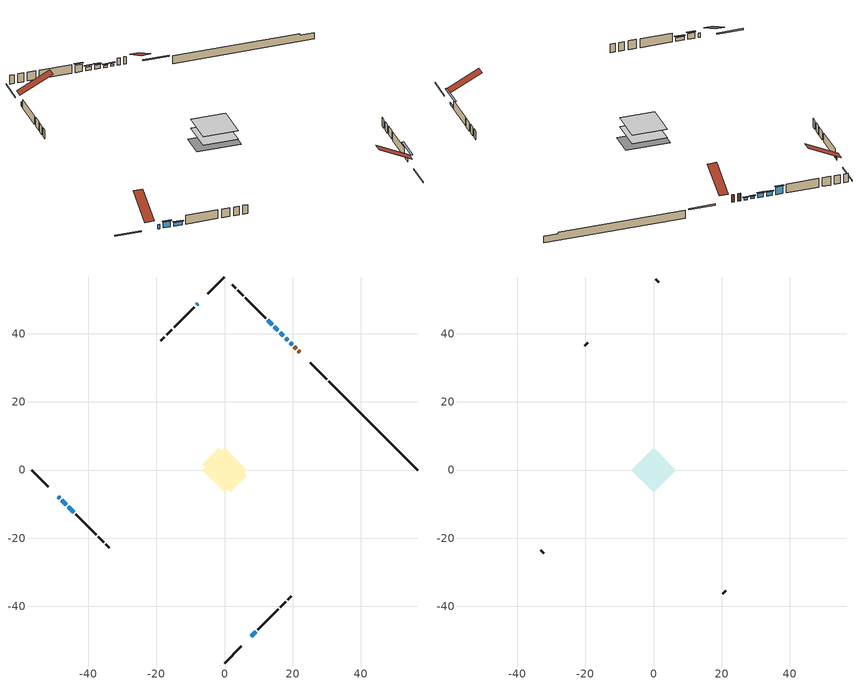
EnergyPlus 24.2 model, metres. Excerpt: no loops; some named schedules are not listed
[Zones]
conditioned space
 floor adiabatic (AdiabaticFloorConstruction): -6.45,0 0,6.45 6.45,0 0,-6.45 z0.61
 floor foundation (Slab1 construction): -6.5,1.71 -1.71,6.5 6.5,-1.71 1.71,-6.5 z-1.62
 wall outside (RimJoist1 construction): 0,-56.62 4.87,-51.74 / -56.62,0 -51.74,-4.87 / 0,56.62 -4.87,51.74 / 29.97,26.65 25.09,31.52 z0.61:0.91
 wall outside (AdiabaticWallConstruction 1): 22.07,34.54 21.64,34.98 / 20.98,35.63 20.49,36.13 z0.61:2.64
 wall outside (AdiabaticWallConstruction): 19.83,36.78 19.22,37.4 / 18.57,38.05 17.95,38.66 / 7.89,-48.72 9.11,-47.5 z0.61:1.22; 17.3,39.32 16.29,40.33 z0.61:1.73; 15.63,40.98 14.63,41.99 z0.61:1.68; 13.97,42.64 12.71,43.9 z0.61:2.69; -48.72,-7.89 -48.34,-8.27 / -7.89,48.72 -8.17,48.45 z0.61:1.83; -47.69,-8.93 -46.43,-10.18 z0.61:2.19; -45.77,-10.84 -44.27,-12.35 z0.61:1.58
 wall outside (Wall1 construction): 9.77,-46.85 15.7,-40.91 / -43.61,-13.01 -37.68,-18.94 / -8.83,47.79 -14.76,41.86 / 12.06,44.56 6.12,50.49 z0.61:3.05
 wall outside (Wall2 construction): 16.36,-40.25 17.9,-38.71 / -37.02,-19.6 -35.48,-21.14 / -15.42,41.2 -16.96,39.66 / 5.47,51.15 3.92,52.69 z0.61:3.05
 wall outside (Wall3 construction): 18.56,-38.05 19.62,-36.99 / -34.82,-21.8 -33.76,-22.86 / -17.62,39 -18.68,37.94 / 3.27,53.35 2.2,54.41 z0.61:3.05
 wall foundation (FoundationWall1 construction): 30.62,25.99,-1.62 30.62,25.99,0.61 54.02,2.6,0.61 54.02,2.6,0.18 56.62,0,0.18 56.62,0,-1.62
 window (WindowConstruction): 19.83,36.78 19.22,37.39 z0.61:1.22
 window (WindowConstruction 8): 18.56,38.05 17.95,38.66 z0.61:1.22
 window (WindowConstruction 9): 7.89,-48.72 9.11,-47.5 z0.61:1.22
 window (WindowConstruction 1): 17.3,39.32 16.29,40.32 z0.61:1.73
 window (WindowConstruction 2): 15.63,40.98 14.63,41.99 z0.61:1.68
 window (WindowConstruction 3): 13.97,42.64 12.71,43.9 z0.61:2.69
 window (WindowConstruction 6): -48.72,-7.89 -48.34,-8.27 z0.61:1.83
 window (WindowConstruction 4): -47.69,-8.93 -46.43,-10.18 z0.61:2.19
 window (WindowConstruction 5): -45.77,-10.84 -44.27,-12.35 z0.61:1.58
 window (WindowConstruction 7): -7.89,48.72 -8.17,48.45 z0.61:1.83
 door (Door): 22.07,34.54 21.64,34.98 z0.61:2.64
 door (Door 1): 20.98,35.63 20.49,36.13 z0.61:2.64
 ceiling adiabatic (AdiabaticFloorConstruction): 0,-6.45 6.45,0 0,6.45 -6.45,0 z0.61
attic - vented
 floor to conditioned space (Floor1 construction Reversed): -6.45,0 0,6.45 6.45,0 0,-6.45 z3.05
 wall outside (Wall4 construction): 20.28,-36.34 21.17,-35.44 / -33.1,-23.52 -32.21,-24.41 / -19.34,37.28 -20.23,36.39 / 1.55,55.07 0.66,55.96 z0.61:3.05
 roof outside (Roof1 construction): 7.24,-49.38,3.05 1.13,-43.27,7.37 -0.57,-44.98,7.37 5.53,-51.09,3.05; -49.38,-7.24,3.05 -43.27,-1.13,7.37 -44.98,0.57,7.37 -51.09,-5.53,3.05; -7.24,49.38,3.05 -1.13,43.27,7.37 0.57,44.98,7.37 -5.53,51.09,3.05; 22.73,33.89,3.05 16.62,27.78,7.37 18.33,26.08,7.37 24.43,32.18,3.05
shading: 19.01,37.61 20.04,36.57 20.25,36.78 19.22,37.82 z1.52; 17.74,38.87 18.78,37.84 18.99,38.05 17.95,39.08 z1.52; 10.92,-45.69 6.08,-50.53 6.37,-50.82 11.21,-45.98 z3.78; 16.08,40.54 17.51,39.11 17.72,39.32 16.29,40.75 z2.03; 14.42,42.2 15.85,40.77 16.06,40.98 14.63,42.41 z1.98; 12.5,44.11 14.18,42.43 14.39,42.64 12.71,44.32 z2.99; -46.22,-10.4 -47.9,-8.72 -48.11,-8.93 -46.43,-10.61 z2.48; -44.06,-12.56 -45.99,-10.63 -46.2,-10.84 -44.27,-12.77 z1.87
[Building]
Building 1: Terrain=Suburbs
[Site:Location]
Quebec Intl AP_QC: Latitude {deg}=46.8; Longitude {deg}=-71.38; Time Zone {hr}=-5; Elevation {m}=74; Keep Site Location Information=Yes
[Site:GroundTemperature:Shallow]
0.0108218, -2.24938, -2.43038, -1.3578, 2.94801, 7.23376, 10.9493, 13.303, 13.5029, 11.5886, 7.96783, 3.81355
[Site:WaterMainsTemperature]
Calculation Method=Schedule; Temperature Schedule=mains temperature schedule
[Material] Roughness=Rough; Thermal Absorptance=0.9
Name | Thickness {m} | Conductivity {W/m-K} | Density {kg/m3} | Specific Heat {J/kg-K} | Solar Absorptance | Visible Absorptance
asphalt or fiberglass shingles | 0.00635 | 0.162714 | 1121.4 | 1465.45 | 0.4 | 0.4
ceiling loosefill ins | 0.169333 | 0.0480833 | 16.02 | 1046.75 | 0.7 | 0.7
ceiling stud and cavity | 0.1397 | 0.0758482 | 65.682 | 1177.47 | 0.7 | 0.7
concrete 4.0 in. | 0.1016 | 1.803125 | 2242.8 | 837.4 | 0.7 | 0.7
concrete 8.0 in. | 0.2032 | 1.803125 | 2242.8 | 837.4 | 0.7 | 0.7
door material | 0.04445 | 0.053851 | 512.64 | 1214.23 | 0.7 | 0.7
exterior vertical ins | 0.0204263 | 0.029427 | 32.04 | 1214.23 | 0.7 | 0.7
floor covering | 0.0127 | 0.0433444 | 54.468 | 1339.84 | 0.6 | 0.6
floor rigid ins; wall rigid ins 1 | 0.512978 | 0.029427 | 32.04 | 1214.23 | 0.7 | 0.7
floor stud and cavity | 0.1397 | 1.75129 | 37.0049 | 1207.88 | 0.7 | 0.7
furniture material conditioned space 1 | 0.1524 | 0.115458 | 640.8 | 1214.23 | 0.6 | 0.6
gypsum board | 0.0127 | 0.160291 | 801 | 837.4 | 0.6 | 0.6
gypsum board 1 | 0.0127 | 0.160291 | 801 | 837.4 | 0.7 | 0.7
osb sheathing 0.5 in. | 0.0127 | 0.115458 | 512.64 | 1214.23 | 0.7 | 0.7
osb sheathing 0.75 in. | 0.01905 | 0.115458 | 512.64 | 1214.23 | 0.7 | 0.7
osb sheathing 2.0 in. | 0.0508 | 0.115458 | 512.64 | 1214.23 | 0.7 | 0.7
rim joist stud and cavity | 0.0508 | 0.028296 | 125.044 | 1163.47 | 0.6 | 0.6
wall rigid ins | 0.051816 | 0.029427 | 32.04 | 1214.23 | 0.7 | 0.7
wall stud and cavity | 0.1397 | 0.221619 | 139.0536 | 1170.24 | 0.7 | 0.7
wall stud and cavity 1 | 0.1397 | 0.178692 | 139.0536 | 1170.24 | 0.7 | 0.7
wall stud and cavity 2 | 0.1397 | 0.0863312 | 139.0536 | 1170.24 | 0.7 | 0.7
wall stud and cavity 3 | 0.0889 | 6.9971 | 50.32683 | 1063.81 | 0.6 | 0.6
wall stud and cavity 4 | 0.0889 | 0.380278 | 52.3479 | 1209.89 | 0.7 | 0.7
wall stud and cavity 5 | 0.0889 | 0.391764 | 83.0341 | 1211.67 | 0.7 | 0.7
wood siding | 0.0254 | 0.102417 | 544.68 | 1172.36 | 0.4 | 0.4
wood siding 1 | 0.00254 | 0.102417 | 544.68 | 1172.36 | 0.4 | 0.4
wood siding 2; wood siding 3; wood siding 4 | 0.0254 | 0.102417 | 544.68 | 1172.36 | 0.7 | 0.7
[WindowMaterial:SimpleGlazingSystem]
Name | U-Factor {W/m2-K} | Solar Heat Gain Coefficient
WindowMaterial | 2.762347 | 0.45
WindowMaterial 1 | 2.78563 | 0.57
WindowMaterial 2 | 2.78449 | 0.57
WindowMaterial 3 | 2.82821 | 0.59
WindowMaterial 4 | 2.79244 | 0.64
WindowMaterial 5 | 2.78052 | 0.57
WindowMaterial 6 | 2.76008 | 0.61
WindowMaterial 7 | 2.7578 | 0.44
[Construction]
AdiabaticFloorConstruction: floor stud and cavity, floor rigid ins, osb sheathing 0.75 in., floor covering
AdiabaticWallConstruction: wood siding 3, wall rigid ins 1, wall stud and cavity 4, gypsum board
AdiabaticWallConstruction 1: wood siding 4, wall rigid ins 1, wall stud and cavity 4, gypsum board
Door; Door 1: door material
Floor1 construction Reversed: gypsum board, ceiling stud and cavity, ceiling loosefill ins
FoundationWall1 construction: concrete 8.0 in., gypsum board 1
furniture construction conditioned space 1: furniture material conditioned space 1
PartitionWallConstruction: gypsum board, wall stud and cavity 5, gypsum board
RimJoist1 construction: wood siding 2, osb sheathing 2.0 in., rim joist stud and cavity
Roof1 construction: asphalt or fiberglass shingles
Slab1 construction: concrete 4.0 in.
Wall1 construction: wood siding, wall rigid ins, osb sheathing 0.5 in., wall stud and cavity, gypsum board
Wall2 construction: wood siding, wall rigid ins, osb sheathing 0.5 in., wall stud and cavity 1, gypsum board
Wall3 construction: wood siding, osb sheathing 0.5 in., wall stud and cavity 2, gypsum board
Wall4 construction: wood siding 1, wall stud and cavity 3
WindowConstruction; WindowConstruction 8; WindowConstruction 9: WindowMaterial
WindowConstruction 1: WindowMaterial 1
WindowConstruction 2: WindowMaterial 2
WindowConstruction 3: WindowMaterial 3
WindowConstruction 4: WindowMaterial 4
WindowConstruction 5: WindowMaterial 5
WindowConstruction 6: WindowMaterial 6
WindowConstruction 7: WindowMaterial 7
[Zone] Multiplier=1; Part of Total Floor Area=Yes
Name | Volume {m3}
attic - vented | 56.6978
conditioned space | 388.4
[Space]
Name | Zone | Volume {m3}
attic - vented 1 | attic - vented | 56.6978
conditioned space 1 | conditioned space | 388.4
[ZoneInfiltration:EffectiveLeakageArea]
infil attic - vented 1: Zone or Space=attic - vented 1; Schedule=Always On Discrete; Effective Air Leakage Area {cm2}=3076.8; Stack Coefficient=0.000469732; Wind Coefficient=1.46435e-05
[ZoneMixing]
whole house fan mix: Zone or Space=attic - vented; Schedule=Always On Continuous; Design Flow Rate Calculation Method=Flow/Zone; Design Flow Rate {m3/s}=0; Source Zone or Space=conditioned space
[SurfaceProperty:ExposedFoundationPerimeter]
Slab1: Exposed Perimeter Calculation Method=TotalExposedPerimeter; Total Exposed Perimeter {m}=36.76
[InternalMass] Zone or ZoneList=conditioned space; Space or SpaceList=conditioned space 1
Name | Construction | Surface Area {m2}
furniture mass conditioned space 1 | furniture construction conditioned space 1 | 64.7599
partition wall mass | PartitionWallConstruction | 161.9
[Lights]
interior lighting: Zone or ZoneList or Space or SpaceList=conditioned space 1; Schedule=interior lighting schedule; Design Level Calculation Method=LightingLevel; Lighting Level {W}=343.2; Return Air Fraction=0; Fraction Radiant=0.6; Fraction Visible=0.2; Fraction Replaceable=1
[People]
occupants: Zone or ZoneList or Space or SpaceList=conditioned space 1; Number of People Schedule=occupants schedule; Number of People Calculation Method=People; Number of People=3; Fraction Radiant=0.314171; Sensible Heat Fraction=0.56303; Activity Level Schedule=occupants activity schedule; Carbon Dioxide Generation Rate {m3/s-W}=0; Enable ASHRAE 55 Comfort Warnings=No; Mean Radiant Temperature Calculation Type=EnclosureAveraged
[ElectricEquipment] Zone or ZoneList or Space or SpaceList=conditioned space 1; Design Level Calculation Method=EquipmentLevel
Name | Schedule | Design Level {W} | Fraction Latent | Fraction Radiant | Fraction Lost
clothes dryer | clothes dryer schedule | 140.772 | 0.015 | 0.081 | 0.85
clothes washer | clothes washer schedule | 32.1985 | 0.03 | 0.162 | 0.7
cooking range | cooking range schedule | 215.147 | 0.08 | 0.432 | 0.2
dishwasher | dishwasher schedule | 66.8632 | 0.3 | 0.18 | 0.4
fridge | fridge schedule | 72.9452 | 0 | 0.6 | 0
mech vent bath fan 0 | mech vent bath fan 0 schedule | 50.2 | 0 | 0 | 1
mech vent house fan | mech vent house fan schedule | 0 | 0 | 0 | 1
mech vent house fan cfis | mech vent house fan cfis schedule | 0 | 0 | 0 | 0
mech vent range fan 0 | mech vent range fan 0 schedule | 57 | 0 | 0 | 1
misc plug loads | misc plug loads schedule | 494.7 | 0.045 | 0.513 | 0.1
whole house fan | Always On Discrete | 0 | 0 | 0 | 1
[OtherEquipment] Zone or ZoneList or Space or SpaceList=conditioned space 1; Design Level Calculation Method=EquipmentLevel
Name | Fuel Type | Schedule | Design Level {W} | Fraction Latent | Fraction Radiant | Fraction Lost
clothes dryer 1 | Electricity | clothes dryer schedule | 0 | 0.015 | 0.081 | 0.85
cooking range 1 | Electricity | cooking range schedule | 0 | 0.08 | 0.432 | 0.2
general water use latent | None | general water use schedule | 62.594 | 1 | 0 | 0
general water use sensible | None | general water use schedule | -61.6891 | 0 | 0.6 | 0
mech vent house fan latent load | None | Always On Discrete | 0 | 1 | 0 | 0
mech vent house fan sensible load | None | Always On Discrete | 0 | 0 | 0 | 0
water heater energy adjustment1 | Electricity | Always On Discrete | 0.01 | 0 | 0 | 1
[ZoneInfiltration:DesignFlowRate] Zone or ZoneList or Space or SpaceList=conditioned space 1; Schedule=Always On Discrete; Design Flow Rate Calculation Method=Flow/Zone; Design Flow Rate {m3/s}=0
infil flow; natural vent flow; whole house fan flow
[Foundation:Kiva]
Foundation Kiva 1: Initial Indoor Air Temperature {C}=18; Wall Height Above Grade {m}=0.609996; Wall Depth Below Slab {m}=0.2032; Custom Block Material Name 1=exterior vertical ins; Custom Block Depth 1 {m}=2.23001; Custom Block X Position 1 {m}=0.2159; Custom Block Z Position 1 {m}=0
[Foundation:Kiva:Settings]
Soil Conductivity {W/m-K}=0.849921; Soil Density {kg/m3}=1842.3; Soil Specific Heat {J/kg-K}=418.7; Ground Solar Absorptivity=0.9; Ground Thermal Absorptivity=0.9; Ground Surface Roughness {m}=0.03; Far-Field Width {m}=40; Deep-Ground Boundary Condition=ZeroFlux; Deep-Ground Depth {m}=40; Minimum Cell Dimension {m}=0.2; Maximum Cell Growth Coefficient=3; Simulation Timestep=Timestep
[Exterior:Lights]
exterior lighting: Schedule=exterior lighting schedule; Design Level {W}=75.6
[Schedule:Constant]
Name | Hourly Value
Always On Continuous; mech vent house fan schedule; mech vent house fan cfis schedule; Always On Discrete | 1
occupants activity schedule | 117.228
fridge schedule | 0
[Schedule:Week:Daily]
interior lighting schedule Week Rule - Jan1-Jan27: interior lighting schedule day, interior lighting schedule day, interior lighting schedule day, interior lighting schedule day, interior lighting schedule day, interior lighting schedule day, interior lighting schedule day, interior lighting schedule default day, interior lighting schedule default day, interior lighting schedule default day, interior lighting schedule default day, interior lighting schedule default day
interior lighting schedule Week Rule - Jan28-Feb3: interior lighting schedule day, interior lighting schedule day, interior lighting schedule day, interior lighting schedule day, interior lighting schedule day 1, interior lighting schedule day 1, interior lighting schedule day 1, interior lighting schedule default day, interior lighting schedule default day, interior lighting schedule default day, interior lighting schedule default day, interior lighting schedule default day
interior lighting schedule Week Rule - Feb4-Feb24: interior lighting schedule day 1, interior lighting schedule day 1, interior lighting schedule day 1, interior lighting schedule day 1, interior lighting schedule day 1, interior lighting schedule day 1, interior lighting schedule day 1, interior lighting schedule default day, interior lighting schedule default day, interior lighting schedule default day, interior lighting schedule default day, interior lighting schedule default day
interior lighting schedule Week Rule - Feb25-Mar3: interior lighting schedule day 1, interior lighting schedule day 1, interior lighting schedule day 1, interior lighting schedule day 1, interior lighting schedule day 2, interior lighting schedule day 2, interior lighting schedule day 2, interior lighting schedule default day, interior lighting schedule default day, interior lighting schedule default day, interior lighting schedule default day, interior lighting schedule default day
interior lighting schedule Week Rule - Mar4-Mar31: interior lighting schedule day 2, interior lighting schedule day 2, interior lighting schedule day 2, interior lighting schedule day 2, interior lighting schedule day 2, interior lighting schedule day 2, interior lighting schedule day 2, interior lighting schedule default day, interior lighting schedule default day, interior lighting schedule default day, interior lighting schedule default day, interior lighting schedule default day
interior lighting schedule Week Rule - Apr1-Apr28: interior lighting schedule day 3, interior lighting schedule day 3, interior lighting schedule day 3, interior lighting schedule day 3, interior lighting schedule day 3, interior lighting schedule day 3, interior lighting schedule day 3, interior lighting schedule default day, interior lighting schedule default day, interior lighting schedule default day, interior lighting schedule default day, interior lighting schedule default day
interior lighting schedule Week Rule - Apr29-May5: interior lighting schedule day 3, interior lighting schedule day 3, interior lighting schedule day 4, interior lighting schedule day 4, interior lighting schedule day 4, interior lighting schedule day 4, interior lighting schedule day 4, interior lighting schedule default day, interior lighting schedule default day, interior lighting schedule default day, interior lighting schedule default day, interior lighting schedule default day
interior lighting schedule Week Rule - May6-May26: interior lighting schedule day 4, interior lighting schedule day 4, interior lighting schedule day 4, interior lighting schedule day 4, interior lighting schedule day 4, interior lighting schedule day 4, interior lighting schedule day 4, interior lighting schedule default day, interior lighting schedule default day, interior lighting schedule default day, interior lighting schedule default day, interior lighting schedule default day
interior lighting schedule Week Rule - May27-Jun2: interior lighting schedule day 4, interior lighting schedule day 4, interior lighting schedule day 4, interior lighting schedule day 4, interior lighting schedule day 4, interior lighting schedule day 5, interior lighting schedule day 5, interior lighting schedule default day, interior lighting schedule default day, interior lighting schedule default day, interior lighting schedule default day, interior lighting schedule default day
interior lighting schedule Week Rule - Jun3-Jun30: interior lighting schedule day 5, interior lighting schedule day 5, interior lighting schedule day 5, interior lighting schedule day 5, interior lighting schedule day 5, interior lighting schedule day 5, interior lighting schedule day 5, interior lighting schedule default day, interior lighting schedule default day, interior lighting schedule default day, interior lighting schedule default day, interior lighting schedule default day
interior lighting schedule Week Rule - Jul1-Jul28: interior lighting schedule day 6, interior lighting schedule day 6, interior lighting schedule day 6, interior lighting schedule day 6, interior lighting schedule day 6, interior lighting schedule day 6, interior lighting schedule day 6, interior lighting schedule default day, interior lighting schedule default day, interior lighting schedule default day, interior lighting schedule default day, interior lighting schedule default day
interior lighting schedule Week Rule - Jul29-Aug4: interior lighting schedule day 6, interior lighting schedule day 6, interior lighting schedule day 6, interior lighting schedule day 7, interior lighting schedule day 7, interior lighting schedule day 7, interior lighting schedule day 7, interior lighting schedule default day, interior lighting schedule default day, interior lighting schedule default day, interior lighting schedule default day, interior lighting schedule default day
interior lighting schedule Week Rule - Aug5-Aug25: interior lighting schedule day 7, interior lighting schedule day 7, interior lighting schedule day 7, interior lighting schedule day 7, interior lighting schedule day 7, interior lighting schedule day 7, interior lighting schedule day 7, interior lighting schedule default day, interior lighting schedule default day, interior lighting schedule default day, interior lighting schedule default day, interior lighting schedule default day
interior lighting schedule Week Rule - Aug26-Sep1: interior lighting schedule day 7, interior lighting schedule day 7, interior lighting schedule day 7, interior lighting schedule day 7, interior lighting schedule day 7, interior lighting schedule day 7, interior lighting schedule day 8, interior lighting schedule default day, interior lighting schedule default day, interior lighting schedule default day, interior lighting schedule default day, interior lighting schedule default day
interior lighting schedule Week Rule - Sep2-Sep29: interior lighting schedule day 8, interior lighting schedule day 8, interior lighting schedule day 8, interior lighting schedule day 8, interior lighting schedule day 8, interior lighting schedule day 8, interior lighting schedule day 8, interior lighting schedule default day, interior lighting schedule default day, interior lighting schedule default day, interior lighting schedule default day, interior lighting schedule default day
interior lighting schedule Week Rule - Sep30-Oct6: interior lighting schedule day 8, interior lighting schedule day 9, interior lighting schedule day 9, interior lighting schedule day 9, interior lighting schedule day 9, interior lighting schedule day 9, interior lighting schedule day 9, interior lighting schedule default day, interior lighting schedule default day, interior lighting schedule default day, interior lighting schedule default day, interior lighting schedule default day
interior lighting schedule Week Rule - Oct7-Oct27: interior lighting schedule day 9, interior lighting schedule day 9, interior lighting schedule day 9, interior lighting schedule day 9, interior lighting schedule day 9, interior lighting schedule day 9, interior lighting schedule day 9, interior lighting schedule default day, interior lighting schedule default day, interior lighting schedule default day, interior lighting schedule default day, interior lighting schedule default day
interior lighting schedule Week Rule - Oct28-Nov3: interior lighting schedule day 9, interior lighting schedule day 9, interior lighting schedule day 9, interior lighting schedule day 9, interior lighting schedule day 10, interior lighting schedule day 10, interior lighting schedule day 10, interior lighting schedule default day, interior lighting schedule default day, interior lighting schedule default day, interior lighting schedule default day, interior lighting schedule default day
interior lighting schedule Week Rule - Nov4-Nov24: interior lighting schedule day 10, interior lighting schedule day 10, interior lighting schedule day 10, interior lighting schedule day 10, interior lighting schedule day 10, interior lighting schedule day 10, interior lighting schedule day 10, interior lighting schedule default day, interior lighting schedule default day, interior lighting schedule default day, interior lighting schedule default day, interior lighting schedule default day
interior lighting schedule Week Rule - Nov25-Dec1: interior lighting schedule day 10, interior lighting schedule day 10, interior lighting schedule day 10, interior lighting schedule day 10, interior lighting schedule day 10, interior lighting schedule day 10, interior lighting schedule day 11, interior lighting schedule default day, interior lighting schedule default day, interior lighting schedule default day, interior lighting schedule default day, interior lighting schedule default day
interior lighting schedule Week Rule - Dec2-Dec31: interior lighting schedule day 11, interior lighting schedule day 11, interior lighting schedule day 11, interior lighting schedule day 11, interior lighting schedule day 11, interior lighting schedule day 11, interior lighting schedule day 11, interior lighting schedule default day, interior lighting schedule default day, interior lighting schedule default day, interior lighting schedule default day, interior lighting schedule default day
occupants schedule Week Rule - Jan1-Dec31: occupants schedule day, occupants schedule day, occupants schedule day, occupants schedule day, occupants schedule day, occupants schedule day, occupants schedule day, occupants schedule default day, occupants schedule default day, occupants schedule default day, occupants schedule default day, occupants schedule default day
clothes dryer schedule Week Rule - Jan1-Dec31: clothes dryer schedule day, clothes dryer schedule day, clothes dryer schedule day, clothes dryer schedule day, clothes dryer schedule day, clothes dryer schedule day, clothes dryer schedule day, clothes dryer schedule default day, clothes dryer schedule default day, clothes dryer schedule default day, clothes dryer schedule default day, clothes dryer schedule default day
clothes washer schedule Week Rule - Jan1-Dec31: clothes washer schedule day, clothes washer schedule day, clothes washer schedule day, clothes washer schedule day, clothes washer schedule day, clothes washer schedule day, clothes washer schedule day, clothes washer schedule default day, clothes washer schedule default day, clothes washer schedule default day, clothes washer schedule default day, clothes washer schedule default day
cooking range schedule Week Rule - Jan1-Dec31: cooking range schedule day, cooking range schedule day, cooking range schedule day, cooking range schedule day, cooking range schedule day, cooking range schedule day, cooking range schedule day, cooking range schedule default day, cooking range schedule default day, cooking range schedule default day, cooking range schedule default day, cooking range schedule default day
dishwasher schedule Week Rule - Jan1-Dec31: dishwasher schedule day, dishwasher schedule day, dishwasher schedule day, dishwasher schedule day, dishwasher schedule day, dishwasher schedule day, dishwasher schedule day, dishwasher schedule default day, dishwasher schedule default day, dishwasher schedule default day, dishwasher schedule default day, dishwasher schedule default day
mech vent bath fan 0 schedule Week Rule - Jan1-Dec31: mech vent bath fan 0 schedule day, mech vent bath fan 0 schedule day, mech vent bath fan 0 schedule day, mech vent bath fan 0 schedule day, mech vent bath fan 0 schedule day, mech vent bath fan 0 schedule day, mech vent bath fan 0 schedule day, mech vent bath fan 0 schedule default day, mech vent bath fan 0 schedule default day, mech vent bath fan 0 schedule default day, mech vent bath fan 0 schedule default day, mech vent bath fan 0 schedule default day
mech vent range fan 0 schedule Week Rule - Jan1-Dec31: mech vent range fan 0 schedule day, mech vent range fan 0 schedule day, mech vent range fan 0 schedule day, mech vent range fan 0 schedule day, mech vent range fan 0 schedule day, mech vent range fan 0 schedule day, mech vent range fan 0 schedule day, mech vent range fan 0 schedule default day, mech vent range fan 0 schedule default day, mech vent range fan 0 schedule default day, mech vent range fan 0 schedule default day, mech vent range fan 0 schedule default day
misc plug loads schedule Week Rule - Jan1-Dec31: misc plug loads schedule day, misc plug loads schedule day, misc plug loads schedule day, misc plug loads schedule day, misc plug loads schedule day, misc plug loads schedule day, misc plug loads schedule day, misc plug loads schedule default day, misc plug loads schedule default day, misc plug loads schedule default day, misc plug loads schedule default day, misc plug loads schedule default day
general water use schedule Week Rule - Jan1-Dec31: general water use schedule day, general water use schedule day, general water use schedule day, general water use schedule day, general water use schedule day, general water use schedule day, general water use schedule day, general water use schedule default day, general water use schedule default day, general water use schedule default day, general water use schedule default day, general water use schedule default day
exterior lighting schedule Week Rule - Jan1-Jan27: exterior lighting schedule day, exterior lighting schedule day, exterior lighting schedule day, exterior lighting schedule day, exterior lighting schedule day, exterior lighting schedule day, exterior lighting schedule day, exterior lighting schedule default day, exterior lighting schedule default day, exterior lighting schedule default day, exterior lighting schedule default day, exterior lighting schedule default day
exterior lighting schedule Week Rule - Jan28-Feb3: exterior lighting schedule day, exterior lighting schedule day, exterior lighting schedule day, exterior lighting schedule day, exterior lighting schedule day 1, exterior lighting schedule day 1, exterior lighting schedule day 1, exterior lighting schedule default day, exterior lighting schedule default day, exterior lighting schedule default day, exterior lighting schedule default day, exterior lighting schedule default day
exterior lighting schedule Week Rule - Feb4-Feb24: exterior lighting schedule day 1, exterior lighting schedule day 1, exterior lighting schedule day 1, exterior lighting schedule day 1, exterior lighting schedule day 1, exterior lighting schedule day 1, exterior lighting schedule day 1, exterior lighting schedule default day, exterior lighting schedule default day, exterior lighting schedule default day, exterior lighting schedule default day, exterior lighting schedule default day
exterior lighting schedule Week Rule - Feb25-Mar3: exterior lighting schedule day 1, exterior lighting schedule day 1, exterior lighting schedule day 1, exterior lighting schedule day 1, exterior lighting schedule day 2, exterior lighting schedule day 2, exterior lighting schedule day 2, exterior lighting schedule default day, exterior lighting schedule default day, exterior lighting schedule default day, exterior lighting schedule default day, exterior lighting schedule default day
exterior lighting schedule Week Rule - Mar4-Mar31: exterior lighting schedule day 2, exterior lighting schedule day 2, exterior lighting schedule day 2, exterior lighting schedule day 2, exterior lighting schedule day 2, exterior lighting schedule day 2, exterior lighting schedule day 2, exterior lighting schedule default day, exterior lighting schedule default day, exterior lighting schedule default day, exterior lighting schedule default day, exterior lighting schedule default day
exterior lighting schedule Week Rule - Apr1-Apr28: exterior lighting schedule day 3, exterior lighting schedule day 3, exterior lighting schedule day 3, exterior lighting schedule day 3, exterior lighting schedule day 3, exterior lighting schedule day 3, exterior lighting schedule day 3, exterior lighting schedule default day, exterior lighting schedule default day, exterior lighting schedule default day, exterior lighting schedule default day, exterior lighting schedule default day
exterior lighting schedule Week Rule - Apr29-May5: exterior lighting schedule day 3, exterior lighting schedule day 3, exterior lighting schedule day 4, exterior lighting schedule day 4, exterior lighting schedule day 4, exterior lighting schedule day 4, exterior lighting schedule day 4, exterior lighting schedule default day, exterior lighting schedule default day, exterior lighting schedule default day, exterior lighting schedule default day, exterior lighting schedule default day
exterior lighting schedule Week Rule - May6-May26: exterior lighting schedule day 4, exterior lighting schedule day 4, exterior lighting schedule day 4, exterior lighting schedule day 4, exterior lighting schedule day 4, exterior lighting schedule day 4, exterior lighting schedule day 4, exterior lighting schedule default day, exterior lighting schedule default day, exterior lighting schedule default day, exterior lighting schedule default day, exterior lighting schedule default day
exterior lighting schedule Week Rule - May27-Jun2: exterior lighting schedule day 4, exterior lighting schedule day 4, exterior lighting schedule day 4, exterior lighting schedule day 4, exterior lighting schedule day 4, exterior lighting schedule day 5, exterior lighting schedule day 5, exterior lighting schedule default day, exterior lighting schedule default day, exterior lighting schedule default day, exterior lighting schedule default day, exterior lighting schedule default day
exterior lighting schedule Week Rule - Jun3-Jun30: exterior lighting schedule day 5, exterior lighting schedule day 5, exterior lighting schedule day 5, exterior lighting schedule day 5, exterior lighting schedule day 5, exterior lighting schedule day 5, exterior lighting schedule day 5, exterior lighting schedule default day, exterior lighting schedule default day, exterior lighting schedule default day, exterior lighting schedule default day, exterior lighting schedule default day
exterior lighting schedule Week Rule - Jul1-Jul28: exterior lighting schedule day 6, exterior lighting schedule day 6, exterior lighting schedule day 6, exterior lighting schedule day 6, exterior lighting schedule day 6, exterior lighting schedule day 6, exterior lighting schedule day 6, exterior lighting schedule default day, exterior lighting schedule default day, exterior lighting schedule default day, exterior lighting schedule default day, exterior lighting schedule default day
exterior lighting schedule Week Rule - Jul29-Aug4: exterior lighting schedule day 6, exterior lighting schedule day 6, exterior lighting schedule day 6, exterior lighting schedule day 7, exterior lighting schedule day 7, exterior lighting schedule day 7, exterior lighting schedule day 7, exterior lighting schedule default day, exterior lighting schedule default day, exterior lighting schedule default day, exterior lighting schedule default day, exterior lighting schedule default day
exterior lighting schedule Week Rule - Aug5-Aug25: exterior lighting schedule day 7, exterior lighting schedule day 7, exterior lighting schedule day 7, exterior lighting schedule day 7, exterior lighting schedule day 7, exterior lighting schedule day 7, exterior lighting schedule day 7, exterior lighting schedule default day, exterior lighting schedule default day, exterior lighting schedule default day, exterior lighting schedule default day, exterior lighting schedule default day
exterior lighting schedule Week Rule - Aug26-Sep1: exterior lighting schedule day 7, exterior lighting schedule day 7, exterior lighting schedule day 7, exterior lighting schedule day 7, exterior lighting schedule day 7, exterior lighting schedule day 7, exterior lighting schedule day 8, exterior lighting schedule default day, exterior lighting schedule default day, exterior lighting schedule default day, exterior lighting schedule default day, exterior lighting schedule default day
exterior lighting schedule Week Rule - Sep2-Sep29: exterior lighting schedule day 8, exterior lighting schedule day 8, exterior lighting schedule day 8, exterior lighting schedule day 8, exterior lighting schedule day 8, exterior lighting schedule day 8, exterior lighting schedule day 8, exterior lighting schedule default day, exterior lighting schedule default day, exterior lighting schedule default day, exterior lighting schedule default day, exterior lighting schedule default day
exterior lighting schedule Week Rule - Sep30-Oct6: exterior lighting schedule day 8, exterior lighting schedule day 9, exterior lighting schedule day 9, exterior lighting schedule day 9, exterior lighting schedule day 9, exterior lighting schedule day 9, exterior lighting schedule day 9, exterior lighting schedule default day, exterior lighting schedule default day, exterior lighting schedule default day, exterior lighting schedule default day, exterior lighting schedule default day
exterior lighting schedule Week Rule - Oct7-Oct27: exterior lighting schedule day 9, exterior lighting schedule day 9, exterior lighting schedule day 9, exterior lighting schedule day 9, exterior lighting schedule day 9, exterior lighting schedule day 9, exterior lighting schedule day 9, exterior lighting schedule default day, exterior lighting schedule default day, exterior lighting schedule default day, exterior lighting schedule default day, exterior lighting schedule default day
exterior lighting schedule Week Rule - Oct28-Nov3: exterior lighting schedule day 9, exterior lighting schedule day 9, exterior lighting schedule day 9, exterior lighting schedule day 9, exterior lighting schedule day 10, exterior lighting schedule day 10, exterior lighting schedule day 10, exterior lighting schedule default day, exterior lighting schedule default day, exterior lighting schedule default day, exterior lighting schedule default day, exterior lighting schedule default day
[Schedule:Year]
interior lighting schedule: interior lighting schedule Week Rule - Jan1-Jan27, 1, 1, 1, 27, interior lighting schedule Week Rule - Jan28-Feb3, 1, 28, 2, 3, interior lighting schedule Week Rule - Feb4-Feb24, 2, 4, 2, 24, interior lighting schedule Week Rule - Feb25-Mar3, 2, 25, 3, 3, interior lighting schedule Week Rule - Mar4-Mar31, 3, 4, 3, 31, interior lighting schedule Week Rule - Apr1-Apr28, 4, 1, 4, 28, interior lighting schedule Week Rule - Apr29-May5, 4, 29, 5, 5, interior lighting schedule Week Rule - May6-May26, 5, 6, 5, 26, interior lighting schedule Week Rule - May27-Jun2, 5, 27, 6, 2, interior lighting schedule Week Rule - Jun3-Jun30, 6, 3, 6, 30, interior lighting schedule Week Rule - Jul1-Jul28, 7, 1, 7, 28, interior lighting schedule Week Rule - Jul29-Aug4, 7, 29, 8, 4, interior lighting schedule Week Rule - Aug5-Aug25, 8, 5, 8, 25, interior lighting schedule Week Rule - Aug26-Sep1, 8, 26, 9, 1, interior lighting schedule Week Rule - Sep2-Sep29, 9, 2, 9, 29, interior lighting schedule Week Rule - Sep30-Oct6, 9, 30, 10, 6, interior lighting schedule Week Rule - Oct7-Oct27, 10, 7, 10, 27, interior lighting schedule Week Rule - Oct28-Nov3, 10, 28, 11, 3, interior lighting schedule Week Rule - Nov4-Nov24, 11, 4, 11, 24, interior lighting schedule Week Rule - Nov25-Dec1, 11, 25, 12, 1, interior lighting schedule Week Rule - Dec2-Dec31, 12, 2, 12, 31
occupants schedule: occupants schedule Week Rule - Jan1-Dec31, 1, 1, 12, 31
clothes dryer schedule: clothes dryer schedule Week Rule - Jan1-Dec31, 1, 1, 12, 31
clothes washer schedule: clothes washer schedule Week Rule - Jan1-Dec31, 1, 1, 12, 31
cooking range schedule: cooking range schedule Week Rule - Jan1-Dec31, 1, 1, 12, 31
dishwasher schedule: dishwasher schedule Week Rule - Jan1-Dec31, 1, 1, 12, 31
mech vent bath fan 0 schedule: mech vent bath fan 0 schedule Week Rule - Jan1-Dec31, 1, 1, 12, 31
mech vent range fan 0 schedule: mech vent range fan 0 schedule Week Rule - Jan1-Dec31, 1, 1, 12, 31
misc plug loads schedule: misc plug loads schedule Week Rule - Jan1-Dec31, 1, 1, 12, 31
general water use schedule: general water use schedule Week Rule - Jan1-Dec31, 1, 1, 12, 31
exterior lighting schedule: exterior lighting schedule Week Rule - Jan1-Jan27, 1, 1, 1, 27, exterior lighting schedule Week Rule - Jan28-Feb3, 1, 28, 2, 3, exterior lighting schedule Week Rule - Feb4-Feb24, 2, 4, 2, 24, exterior lighting schedule Week Rule - Feb25-Mar3, 2, 25, 3, 3, exterior lighting schedule Week Rule - Mar4-Mar31, 3, 4, 3, 31, exterior lighting schedule Week Rule - Apr1-Apr28, 4, 1, 4, 28, exterior lighting schedule Week Rule - Apr29-May5, 4, 29, 5, 5, exterior lighting schedule Week Rule - May6-May26, 5, 6, 5, 26, exterior lighting schedule Week Rule - May27-Jun2, 5, 27, 6, 2, exterior lighting schedule Week Rule - Jun3-Jun30, 6, 3, 6, 30, exterior lighting schedule Week Rule - Jul1-Jul28, 7, 1, 7, 28, exterior lighting schedule Week Rule - Jul29-Aug4, 7, 29, 8, 4, exterior lighting schedule Week Rule - Aug5-Aug25, 8, 5, 8, 25, exterior lighting schedule Week Rule - Aug26-Sep1, 8, 26, 9, 1, exterior lighting schedule Week Rule - Sep2-Sep29, 9, 2, 9, 29, exterior lighting schedule Week Rule - Sep30-Oct6, 9, 30, 10, 6, exterior lighting schedule Week Rule - Oct7-Oct27, 10, 7, 10, 27, exterior lighting schedule Week Rule - Oct28-Nov3, 10, 28, 11, 3, exterior lighting schedule Week Rule - Nov4-Nov24, 11, 4, 11, 24, exterior lighting schedule Week Rule - Nov25-Dec1, 11, 25, 12, 1, exterior lighting schedule Week Rule - Dec2-Dec31, 12, 2, 12, 31
[Schedule:Compact]
mains temperature schedule: Through: 01/01, For: AllDays, Until: 24:00, 5.175, Through: 01/02, For: AllDays, Until: 24:00, 5.10167, Through: 01/03, For: AllDays, Until: 24:00, 5.02889, Through: 01/04, For: AllDays, Until: 24:00, 4.95778, Through: 01/05, For: AllDays, Until: 24:00, 4.88778, Through: 01/06, For: AllDays, Until: 24:00, 4.81833, Through: 01/07, For: AllDays, Until: 24:00, 4.75056, Through: 01/08, For: AllDays, Until: 24:00, 4.68389, Through: 01/09, For: AllDays, Until: 24:00, 4.61833, Through: 01/10, For: AllDays, Until: 24:00, 4.55389, Through: 01/11, For: AllDays, Until: 24:00, 4.49056, Through: 01/12, For: AllDays, Until: 24:00, 4.42889, Through: 01/13, For: AllDays, Until: 24:00, 4.36778, Through: 01/14, For: AllDays, Until: 24:00, 4.30889, Through: 01/15, For: AllDays, Until: 24:00, 4.25056, Through: 01/16, For: AllDays, Until: 24:00, 4.19389, Through: 01/17, For: AllDays, Until: 24:00, 4.13833, Through: 01/18, For: AllDays, Until: 24:00, 4.08444, Through: 01/19, For: AllDays, Until: 24:00, 4.03167, Through: 01/20, For: AllDays, Until: 24:00, 3.98056, Through: 01/21, For: AllDays, Until: 24:00, 3.93056, Through: 01/22, For: AllDays, Until: 24:00, 3.88222, Through: 01/23, For: AllDays, Until: 24:00, 3.835, Through: 01/24, For: AllDays, Until: 24:00, 3.78944, Through: 01/25, For: AllDays, Until: 24:00, 3.74556, Through: 01/26, For: AllDays, Until: 24:00, 3.70278, Through: 01/27, For: AllDays, Until: 24:00, 3.66167, Through: 01/28, For: AllDays, Until: 24:00, 3.62167, Through: 01/29, For: AllDays, Until: 24:00, 3.58389, Through: 01/30, For: AllDays, Until: 24:00, 3.54722, Through: 01/31, For: AllDays, Until: 24:00, 3.51167, Through: 02/01, For: AllDays, Until: 24:00, 3.47833, Through: 02/02, For: AllDays, Until: 24:00, 3.44611, Through: 02/03, For: AllDays, Until: 24:00, 3.41556, Through: 02/04, For: AllDays, Until: 24:00, 3.38667, Through: 02/05, For: AllDays, Until: 24:00, 3.35944, Through: 02/06, For: AllDays, Until: 24:00, 3.33389, Through: 02/07, For: AllDays, Until: 24:00, 3.30944, Through: 02/08, For: AllDays, Until: 24:00, 3.28667, Through: 02/09, For: AllDays, Until: 24:00, 3.26611, Through: 02/10, For: AllDays, Until: 24:00, 3.24667, Through: 02/11, For: AllDays, Until: 24:00, 3.22889, Through: 02/12, For: AllDays, Until: 24:00, 3.21278, Through: 02/13, For: AllDays, Until: 24:00, 3.19833, Through: 02/14, For: AllDays, Until: 24:00, 3.18556, Through: 02/15, For: AllDays, Until: 24:00, 3.17389, Through: 02/16, For: AllDays, Until: 24:00, 3.16444, Through: 02/17, For: AllDays, Until: 24:00, 3.15667, Through: 02/18, For: AllDays, Until: 24:00, 3.15056, Through: 02/19, For: AllDays, Until: 24:00, 3.14556, Through: 02/20, For: AllDays, Until: 24:00, 3.14278, Through: 02/21, For: AllDays, Until: 24:00, 3.14111, Through: 02/22, For: AllDays, Until: 24:00, 3.14167, Through: 02/23, For: AllDays, Until: 24:00, 3.14333, Through: 02/24, For: AllDays, Until: 24:00, 3.14722, Through: 02/25, For: AllDays, Until: 24:00, 3.15222, Through: 02/26, For: AllDays, Until: 24:00, 3.15944, Through: 02/27, For: AllDays, Until: 24:00, 3.16778, Through: 02/28, For: AllDays, Until: 24:00, 3.17778, Through: 03/01, For: AllDays, Until: 24:00, 3.18944, Through: 03/02, For: AllDays, Until: 24:00, 3.20333, Through: 03/03, For: AllDays, Until: 24:00, 3.21833, Through: 03/04, For: AllDays, Until: 24:00, 3.235, Through: 03/05, For: AllDays, Until: 24:00, 3.25333, Through: 03/06, For: AllDays, Until: 24:00, 3.27333, Through: 03/07, For: AllDays, Until: 24:00, 3.29444, Through: 03/08, For: AllDays, Until: 24:00, 3.31778, Through: 03/09, For: AllDays, Until: 24:00, 3.34222, Through: 03/10, For: AllDays, Until: 24:00, 3.36889, Through: 03/11, For: AllDays, Until: 24:00, 3.39667, Through: 03/12, For: AllDays, Until: 24:00, 3.42611, Through: 03/13, For: AllDays, Until: 24:00, 3.45722, Through: 03/14, For: AllDays, Until: 24:00, 3.49, Through: 03/15, For: AllDays, Until: 24:00, 3.52389, Through: 03/16, For: AllDays, Until: 24:00, 3.55944, Through: 03/17, For: AllDays, Until: 24:00, 3.59667, Through: 03/18, For: AllDays, Until: 24:00, 3.63556, Through: 03/19, For: AllDays, Until: 24:00, 3.67556, Through: 03/20, For: AllDays, Until: 24:00, 3.71722, Through: 03/21, For: AllDays, Until: 24:00, 3.76056, Through: 03/22, For: AllDays, Until: 24:00, 3.80556, Through: 03/23, For: AllDays, Until: 24:00, 3.85111, Through: 03/24, For: AllDays, Until: 24:00, 3.89889, Through: 03/25, For: AllDays, Until: 24:00, 3.94778, Through: 03/26, For: AllDays, Until: 24:00, 3.99833, Through: 03/27, For: AllDays, Until: 24:00, 4.05, Through: 03/28, For: AllDays, Until: 24:00, 4.10333, Through: 03/29, For: AllDays, Until: 24:00, 4.15778, Through: 03/30, For: AllDays, Until: 24:00, 4.21333, Through: 03/31, For: AllDays, Until: 24:00, 4.27056, Through: 04/01, For: AllDays, Until: 24:00, 4.32944, Through: 04/02, For: AllDays, Until: 24:00, 4.38889, Through: 04/03, For: AllDays, Until: 24:00, 4.45, Through: 04/04, For: AllDays, Until: 24:00, 4.51222, Through: 04/05, For: AllDays, Until: 24:00, 4.57611, Through: 04/06, For: AllDays, Until: 24:00, 4.64056, Through: 04/07, For: AllDays, Until: 24:00, 4.70667, Through: 04/08, For: AllDays, Until: 24:00, 4.77389, Through: 04/09, For: AllDays, Until: 24:00, 4.84222, Through: 04/10, For: AllDays, Until: 24:00, 4.91167, Through: 04/11, For: AllDays, Until: 24:00, 4.98278, Through: 04/12, For: AllDays, Until: 24:00, 5.05444, Through: 04/13, For: AllDays, Until: 24:00, 5.12722, Through: 04/14, For: AllDays, Until: 24:00, 5.20111, Through: 04/15, For: AllDays, Until: 24:00, 5.27611, Through: 04/16, For: AllDays, Until: 24:00, 5.35167, Through: 04/17, For: AllDays, Until: 24:00, 5.42889, Through: 04/18, For: AllDays, Until: 24:00, 5.50667, Through: 04/19, For: AllDays, Until: 24:00, 5.58556, Through: 04/20, For: AllDays, Until: 24:00, 5.665, Through: 04/21, For: AllDays, Until: 24:00, 5.74611, Through: 04/22, For: AllDays, Until: 24:00, 5.82722, Through: 04/23, For: AllDays, Until: 24:00, 5.91, Through: 04/24, For: AllDays, Until: 24:00, 5.99278, Through: 04/25, For: AllDays, Until: 24:00, 6.07722, Through: 04/26, For: AllDays, Until: 24:00, 6.16167, Through: 04/27, For: AllDays, Until: 24:00, 6.24722, Through: 04/28, For: AllDays, Until: 24:00, 6.33389, Through: 04/29, For: AllDays, Until: 24:00, 6.42056, Through: 04/30, For: AllDays, Until: 24:00, 6.50833, Through: 05/01, For: AllDays, Until: 24:00, 6.59667, Through: 05/02, For: AllDays, Until: 24:00, 6.68556, Through: 05/03, For: AllDays, Until: 24:00, 6.775, Through: 05/04, For: AllDays, Until: 24:00, 6.86556, Through: 05/05, For: AllDays, Until: 24:00, 6.95611, Through: 05/06, For: AllDays, Until: 24:00, 7.04722, Through: 05/07, For: AllDays, Until: 24:00, 7.13889, Through: 05/08, For: AllDays, Until: 24:00, 7.23111, Through: 05/09, For: AllDays, Until: 24:00, 7.32333, Through: 05/10, For: AllDays, Until: 24:00, 7.41667, Through: 05/11, For: AllDays, Until: 24:00, 7.51, Through: 05/12, For: AllDays, Until: 24:00, 7.60389, Through: 05/13, For: AllDays, Until: 24:00, 7.69778, Through: 05/14, For: AllDays, Until: 24:00, 7.79222, Through: 05/15, For: AllDays, Until: 24:00, 7.88667, Through: 05/16, For: AllDays, Until: 24:00, 7.98167, Through: 05/17, For: AllDays, Until: 24:00, 8.07667, Through: 05/18, For: AllDays, Until: 24:00, 8.17167, Through: 05/19, For: AllDays, Until: 24:00, 8.26722, Through: 05/20, For: AllDays, Until: 24:00, 8.36278, Through: 05/21, For: AllDays, Until: 24:00, 8.45833, Through: 05/22, For: AllDays, Until: 24:00, 8.55444, Through: 05/23, For: AllDays, Until: 24:00, 8.65, Through: 05/24, For: AllDays, Until: 24:00, 8.74611, Through: 05/25, For: AllDays, Until: 24:00, 8.84167, Through: 05/26, For: AllDays, Until: 24:00, 8.93722, Through: 05/27, For: AllDays, Until: 24:00, 9.03333, Through: 05/28, For: AllDays, Until: 24:00, 9.12889, Through: 05/29, For: AllDays, Until: 24:00, 9.22389, Through: 05/30, For: AllDays, Until: 24:00, 9.31944, Through: 05/31, For: AllDays, Until: 24:00, 9.41444, Through: 06/01, For: AllDays, Until: 24:00, 9.50944, Through: 06/02, For: AllDays, Until: 24:00, 9.60389, Through: 06/03, For: AllDays, Until: 24:00, 9.69833, Through: 06/04, For: AllDays, Until: 24:00, 9.79278, Through: 06/05, For: AllDays, Until: 24:00, 9.88667, Through: 06/06, For: AllDays, Until: 24:00, 9.98, Through: 06/07, For: AllDays, Until: 24:00, 10.0728, Through: 06/08, For: AllDays, Until: 24:00, 10.1656, Through: 06/09, For: AllDays, Until: 24:00, 10.2578, Through: 06/10, For: AllDays, Until: 24:00, 10.3494, Through: 06/11, For: AllDays, Until: 24:00, 10.4411, Through: 06/12, For: AllDays, Until: 24:00, 10.5317, Through: 06/13, For: AllDays, Until: 24:00, 10.6222, Through: 06/14, For: AllDays, Until: 24:00, 10.7117, Through: 06/15, For: AllDays, Until: 24:00, 10.8006, Through: 06/16, For: AllDays, Until: 24:00, 10.8889, Through: 06/17, For: AllDays, Until: 24:00, 10.9772, Through: 06/18, For: AllDays, Until: 24:00, 11.0639, Through: 06/19, For: AllDays, Until: 24:00, 11.1506, Through: 06/20, For: AllDays, Until: 24:00, 11.2361, Through: 06/21, For: AllDays, Until: 24:00, 11.3211, Through: 06/22, For: AllDays, Until: 24:00, 11.4056, Through: 06/23, For: AllDays, Until: 24:00, 11.4889, Through: 06/24, For: AllDays, Until: 24:00, 11.5711, Through: 06/25, For: AllDays, Until: 24:00, 11.6533, Through: 06/26, For: AllDays, Until: 24:00, 11.7339, Through: 06/27, For: AllDays, Until: 24:00, 11.8139, Through: 06/28, For: AllDays, Until: 24:00, 11.8928, Through: 06/29, For: AllDays, Until: 24:00, 11.9711, Through: 06/30, For: AllDays, Until: 24:00, 12.0483, Through: 07/01, For: AllDays, Until: 24:00, 12.1244, Through: 07/02, For: AllDays, Until: 24:00, 12.1994, Through: 07/03, For: AllDays, Until: 24:00, 12.2733, Through: 07/04, For: AllDays, Until: 24:00, 12.3467, Through: 07/05, For: AllDays, Until: 24:00, 12.4183, Through: 07/06, For: AllDays, Until: 24:00, 12.4894, Through: 07/07, For: AllDays, Until: 24:00, 12.5589, Through: 07/08, For: AllDays, Until: 24:00, 12.6278, Through: 07/09, For: AllDays, Until: 24:00, 12.695, Through: 07/10, For: AllDays, Until: 24:00, 12.7617, Through: 07/11, For: AllDays, Until: 24:00, 12.8267, Through: 07/12, For: AllDays, Until: 24:00, 12.8906, Through: 07/13, For: AllDays, Until: 24:00, 12.9528, Through: 07/14, For: AllDays, Until: 24:00, 13.0144, Through: 07/15, For: AllDays, Until: 24:00, 13.0744, Through: 07/16, For: AllDays, Until: 24:00, 13.1333, Through: 07/17, For: AllDays, Until: 24:00, 13.1906, Through: 07/18, For: AllDays, Until: 24:00, 13.2467, Through: 07/19, For: AllDays, Until: 24:00, 13.3017, Through: 07/20, For: AllDays, Until: 24:00, 13.355, Through: 07/21, For: AllDays, Until: 24:00, 13.4072, Through: 07/22, For: AllDays, Until: 24:00, 13.4578, Through: 07/23, For: AllDays, Until: 24:00, 13.5067, Through: 07/24, For: AllDays, Until: 24:00, 13.5544, Through: 07/25, For: AllDays, Until: 24:00, 13.6011, Through: 07/26, For: AllDays, Until: 24:00, 13.6461, Through: 07/27, For: AllDays, Until: 24:00, 13.6894, Through: 07/28, For: AllDays, Until: 24:00, 13.7317, Through: 07/29, For: AllDays, Until: 24:00, 13.7722, Through: 07/30, For: AllDays, Until: 24:00, 13.8111, Through: 07/31, For: AllDays, Until: 24:00, 13.8489, Through: 08/01, For: AllDays, Until: 24:00, 13.8844, Through: 08/02, For: AllDays, Until: 24:00, 13.9189, Through: 08/03, For: AllDays, Until: 24:00, 13.9522, Through: 08/04, For: AllDays, Until: 24:00, 13.9833, Through: 08/05, For: AllDays, Until: 24:00, 14.0133, Through: 08/06, For: AllDays, Until: 24:00, 14.0411, Through: 08/07, For: AllDays, Until: 24:00, 14.0678, Through: 08/08, For: AllDays, Until: 24:00, 14.0933, Through: 08/09, For: AllDays, Until: 24:00, 14.1167, Through: 08/10, For: AllDays, Until: 24:00, 14.1383, Through: 08/11, For: AllDays, Until: 24:00, 14.1589, Through: 08/12, For: AllDays, Until: 24:00, 14.1772, Through: 08/13, For: AllDays, Until: 24:00, 14.1944, Through: 08/14, For: AllDays, Until: 24:00, 14.21, Through: 08/15, For: AllDays, Until: 24:00, 14.2233, Through: 08/16, For: AllDays, Until: 24:00, 14.2356, Through: 08/17, For: AllDays, Until: 24:00, 14.2461, Through: 08/18, For: AllDays, Until: 24:00, 14.255, Through: 08/19, For: AllDays, Until: 24:00, 14.2622, Through: 08/20, For: AllDays, Until: 24:00, 14.2678, Through: 08/21, For: AllDays, Until: 24:00, 14.2717, Through: 08/22, For: AllDays, Until: 24:00, 14.2739, Through: 08/23, For: AllDays, Until: 24:00, 14.2744, Through: 08/24, For: AllDays, Until: 24:00, 14.2733, Through: 08/25, For: AllDays, Until: 24:00, 14.2711, Through: 08/26, For: AllDays, Until: 24:00, 14.2667, Through: 08/27, For: AllDays, Until: 24:00, 14.2606, Through: 08/28, For: AllDays, Until: 24:00, 14.2528, Through: 08/29, For: AllDays, Until: 24:00, 14.2439, Through: 08/30, For: AllDays, Until: 24:00, 14.2328, Through: 08/31, For: AllDays, Until: 24:00, 14.2206, Through: 09/01, For: AllDays, Until: 24:00, 14.2061, Through: 09/02, For: AllDays, Until: 24:00, 14.1906, Through: 09/03, For: AllDays, Until: 24:00, 14.1728, Through: 09/04, For: AllDays, Until: 24:00, 14.1539, Through: 09/05, For: AllDays, Until: 24:00, 14.1333, Through: 09/06, For: AllDays, Until: 24:00, 14.1111, Through: 09/07, For: AllDays, Until: 24:00, 14.0872, Through: 09/08, For: AllDays, Until: 24:00, 14.0617, Through: 09/09, For: AllDays, Until: 24:00, 14.035, Through: 09/10, For: AllDays, Until: 24:00, 14.0061, Through: 09/11, For: AllDays, Until: 24:00, 13.9761, Through: 09/12, For: AllDays, Until: 24:00, 13.9444, Through: 09/13, For: AllDays, Until: 24:00, 13.9111, Through: 09/14, For: AllDays, Until: 24:00, 13.8761, Through: 09/15, For: AllDays, Until: 24:00, 13.84, Through: 09/16, For: AllDays, Until: 24:00, 13.8022, Through: 09/17, For: AllDays, Until: 24:00, 13.7628, Through: 09/18, For: AllDays, Until: 24:00, 13.7217, Through: 09/19, For: AllDays, Until: 24:00, 13.6794, Through: 09/20, For: AllDays, Until: 24:00, 13.6356, Through: 09/21, For: AllDays, Until: 24:00, 13.59, Through: 09/22, For: AllDays, Until: 24:00, 13.5433, Through: 09/23, For: AllDays, Until: 24:00, 13.4956, Through: 09/24, For: AllDays, Until: 24:00, 13.4456, Through: 09/25, For: AllDays, Until: 24:00, 13.395, Through: 09/26, For: AllDays, Until: 24:00, 13.3422, Through: 09/27, For: AllDays, Until: 24:00, 13.2883, Through: 09/28, For: AllDays, Until: 24:00, 13.2333, Through: 09/29, For: AllDays, Until: 24:00, 13.1772, Through: 09/30, For: AllDays, Until: 24:00, 13.1194, Through: 10/01, For: AllDays, Until: 24:00, 13.06, Through: 10/02, For: AllDays, Until: 24:00, 13, Through: 10/03, For: AllDays, Until: 24:00, 12.9383, Through: 10/04, For: AllDays, Until: 24:00, 12.8756, Through: 10/05, For: AllDays, Until: 24:00, 12.8111, Through: 10/06, For: AllDays, Until: 24:00, 12.7456, Through: 10/07, For: AllDays, Until: 24:00, 12.6794, Through: 10/08, For: AllDays, Until: 24:00, 12.6117, Through: 10/09, For: AllDays, Until: 24:00, 12.5428, Through: 10/10, For: AllDays, Until: 24:00, 12.4728, Through: 10/11, For: AllDays, Until: 24:00, 12.4017, Through: 10/12, For: AllDays, Until: 24:00, 12.3294, Through: 10/13, For: AllDays, Until: 24:00, 12.2561, Through: 10/14, For: AllDays, Until: 24:00, 12.1817, Through: 10/15, For: AllDays, Until: 24:00, 12.1061, Through: 10/16, For: AllDays, Until: 24:00, 12.03, Through: 10/17, For: AllDays, Until: 24:00, 11.9528, Through: 10/18, For: AllDays, Until: 24:00, 11.8744, Through: 10/19, For: AllDays, Until: 24:00, 11.795, Through: 10/20, For: AllDays, Until: 24:00, 11.715, Through: 10/21, For: AllDays, Until: 24:00, 11.6339, Through: 10/22, For: AllDays, Until: 24:00, 11.5517, Through: 10/23, For: AllDays, Until: 24:00, 11.4689, Through: 10/24, For: AllDays, Until: 24:00, 11.3856, Through: 10/25, For: AllDays, Until: 24:00, 11.3011, Through: 10/26, For: AllDays, Until: 24:00, 11.2161, Through: 10/27, For: AllDays, Until: 24:00, 11.13, Through: 10/28, For: AllDays, Until: 24:00, 11.0433, Through: 10/29, For: AllDays, Until: 24:00, 10.9561, Through: 10/30, For: AllDays, Until: 24:00, 10.8683, Through: 10/31, For: AllDays, Until: 24:00, 10.7794, Through: 11/01, For: AllDays, Until: 24:00, 10.6906, Through: 11/02, For: AllDays, Until: 24:00, 10.6006, Through: 11/03, For: AllDays, Until: 24:00, 10.51, Through: 11/04, For: AllDays, Until: 24:00, 10.4194, Through: 11/05, For: AllDays, Until: 24:00, 10.3278, Through: 11/06, For: AllDays, Until: 24:00, 10.2361, Through: 11/07, For: AllDays, Until: 24:00, 10.1439, Through: 11/08, For: AllDays, Until: 24:00, 10.0511, Through: 11/09, For: AllDays, Until: 24:00, 9.95778, Through: 11/10, For: AllDays, Until: 24:00, 9.86444, Through: 11/11, For: AllDays, Until: 24:00, 9.77056, Through: 11/12, For: AllDays, Until: 24:00, 9.67611, Through: 11/13, For: AllDays, Until: 24:00, 9.58167, Through: 11/14, For: AllDays, Until: 24:00, 9.48722, Through: 11/15, For: AllDays, Until: 24:00, 9.39222, Through: 11/16, For: AllDays, Until: 24:00, 9.29667, Through: 11/17, For: AllDays, Until: 24:00, 9.20167, Through: 11/18, For: AllDays, Until: 24:00, 9.10611, Through: 11/19, For: AllDays, Until: 24:00, 9.01056, Through: 11/20, For: AllDays, Until: 24:00, 8.915, Through: 11/21, For: AllDays, Until: 24:00, 8.81889, Through: 11/22, For: AllDays, Until: 24:00, 8.72333, Through: 11/23, For: AllDays, Until: 24:00, 8.62722, Through: 11/24, For: AllDays, Until: 24:00, 8.53167, Through: 11/25, For: AllDays, Until: 24:00, 8.43611, Through: 11/26, For: AllDays, Until: 24:00, 8.34, Through: 11/27, For: AllDays, Until: 24:00, 8.245, Through: 11/28, For: AllDays, Until: 24:00, 8.14944, Through: 11/29, For: AllDays, Until: 24:00, 8.05389, Through: 11/30, For: AllDays, Until: 24:00, 7.95889, Through: 12/01, For: AllDays, Until: 24:00, 7.86444, Through: 12/02, For: AllDays, Until: 24:00, 7.76944, Through: 12/03, For: AllDays, Until: 24:00, 7.67556, Through: 12/04, For: AllDays, Until: 24:00, 7.58167, Through: 12/05, For: AllDays, Until: 24:00, 7.48778, Through: 12/06, For: AllDays, Until: 24:00, 7.39444, Through: 12/07, For: AllDays, Until: 24:00, 7.30167, Through: 12/08, For: AllDays, Until: 24:00, 7.20889, Through: 12/09, For: AllDays, Until: 24:00, 7.11722, Through: 12/10, For: AllDays, Until: 24:00, 7.02556, Through: 12/11, For: AllDays, Until: 24:00, 6.93444, Through: 12/12, For: AllDays, Until: 24:00, 6.84389, Through: 12/13, For: AllDays, Until: 24:00, 6.75389, Through: 12/14, For: AllDays, Until: 24:00, 6.66444, Through: 12/15, For: AllDays, Until: 24:00, 6.57556, Through: 12/16, For: AllDays, Until: 24:00, 6.48778, Through: 12/17, For: AllDays, Until: 24:00, 6.4, Through: 12/18, For: AllDays, Until: 24:00, 6.31333, Through: 12/19, For: AllDays, Until: 24:00, 6.22722, Through: 12/20, For: AllDays, Until: 24:00, 6.14167, Through: 12/21, For: AllDays, Until: 24:00, 6.05722, Through: 12/22, For: AllDays, Until: 24:00, 5.97333, Through: 12/23, For: AllDays, Until: 24:00, 5.89, Through: 12/24, For: AllDays, Until: 24:00, 5.80778, Through: 12/25, For: AllDays, Until: 24:00, 5.72667, Through: 12/26, For: AllDays, Until: 24:00, 5.64611, Through: 12/27, For: AllDays, Until: 24:00, 5.56667, Through: 12/28, For: AllDays, Until: 24:00, 5.48833, Through: 12/29, For: AllDays, Until: 24:00, 5.41056, Through: 12/30, For: AllDays, Until: 24:00, 5.33389, Through: 12/31, For: AllDays, Until: 24:00, 5.25778
